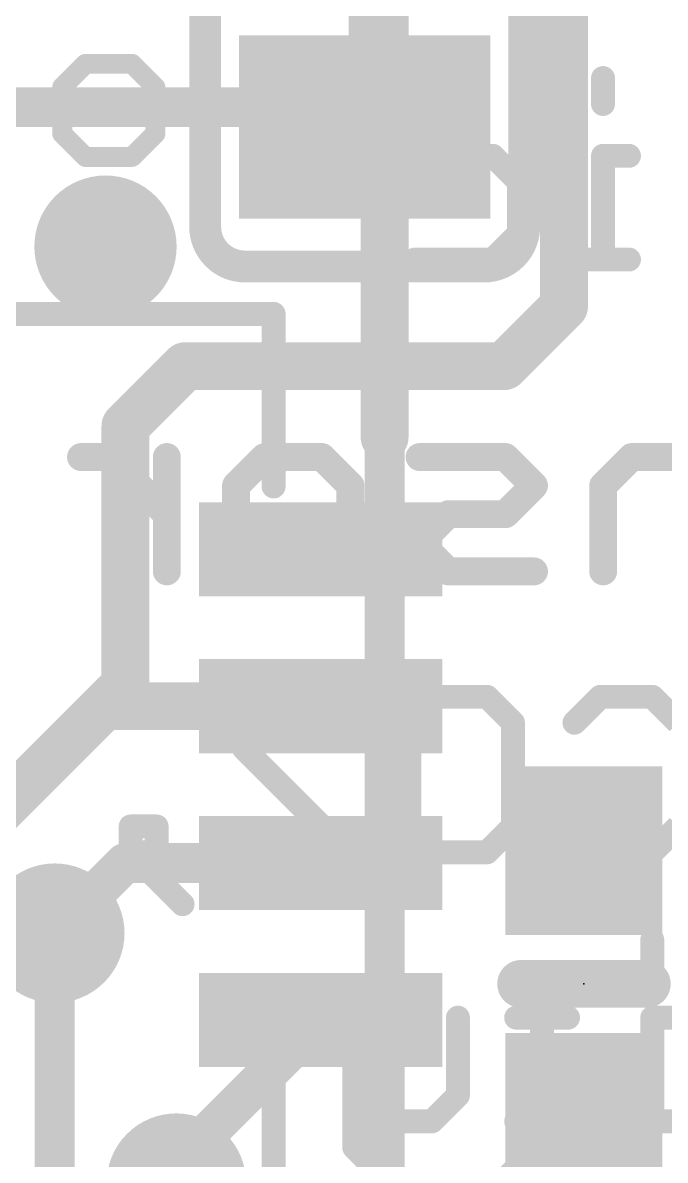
# Model space of a CAD drawing. Extents: x -0.1 to 34.1, y -8.2 to 23.
# Drawn here: x 3.16 to 7.25, y 9.04 to 16.29 of the extents above; entities that cross this region are included whole.
import ezdxf

# ---------------------------------------------------------------- set-up
doc = ezdxf.new("R2010")
doc.units = 0
for name, color, linetype in [('1', 12, 'CONTINUOUS'), ('16', 5, 'CONTINUOUS'), ('18', 110, 'CONTINUOUS'), ('21', 40, 'CONTINUOUS'), ('22', 6, 'CONTINUOUS'), ('23', 40, 'CONTINUOUS')]:
    doc.layers.add(name, color=color, linetype=linetype)

# ---------------------------------------------------------------- blocks, each defined once
blk = doc.blocks.new('RECT')
blk.add_solid([(-0.5, -0.5), (0.5, -0.5), (-0.5, 0.5), (0.5, 0.5)])
blk = doc.blocks.new('ROUNDV')
at = {"const_width": 0.5}
blk.add_lwpolyline([(0, -0.25, 1), (0, 0.25, 1), (0, -0.25)], format="xyb", dxfattribs=at)

msp = doc.modelspace()

# ---------------------------------------------------------------- linework, layer by layer
at = {"layer": '1'}
for points, const_width in [([(6.604, 14.478), (6.604, 19.2059)], 0.3048), ([(2.655, 15.748), (5.2099, 15.748)], 0.254), ([(5.334, 15.6239), (5.2099, 15.748)], 0.254), ([(5.334, 15.621), (5.334, 15.6239)], 0.254), ([(6.223, 14.097), (6.604, 14.478)], 0.3048), ([(3.81, 13.716), (4.191, 14.097)], 0.3048), ([(4.191, 14.097), (6.223, 14.097)], 0.3048), ([(3.81, 12.065), (3.81, 13.716)], 0.3048), ([(3.675, 11.93), (3.81, 12.065)], 0.3048), ([(2.54, 10.795), (3.675, 11.93)], 0.3048), ([(3.675, 11.93), (5.054, 11.93)], 0.3048), ([(3.8065, 10.93), (3.3598, 10.4832)], 0.254), ([(5.054, 10.93), (3.8065, 10.93)], 0.254), ([(5.054, 9.93), (4.1345, 9.0105)], 0.254), ([(6.731, 9.31), (5.6955, 8.2745)], 0.3048), ([(6.731, 8.835), (6.731, 9.31)], 0.3048), ([(4.1345, 9.0105), (4.1345, 8.89)], 0.254)]:
    msp.add_lwpolyline(points, dxfattribs=dict(at, const_width=const_width))
for points, const_width in [([(5.2548, 15.7929, 1), (5.165, 15.7031)], 0.127), ([(5.2099, 15.6845, 1), (5.2099, 15.8115)], 0.127), ([(5.3975, 15.6239, 1), (5.2705, 15.6239)], 0.127), ([(5.2891, 15.579, 1), (5.3789, 15.6688)], 0.127), ([(5.2705, 15.621, 1), (5.3975, 15.621)], 0.127), ([(6.6579, 14.4241, 1), (6.5501, 14.5319)], 0.1524), ([(6.5278, 14.478, 1), (6.6802, 14.478)], 0.1524), ([(4.191, 14.1732, 1), (4.191, 14.0208)], 0.1524), ([(4.2449, 14.0431, 1), (4.1371, 14.1509)], 0.1524), ([(6.1691, 14.1509, 1), (6.2769, 14.0431)], 0.1524), ([(6.223, 14.0208, 1), (6.223, 14.1732)], 0.1524), ([(3.8862, 13.716, 1), (3.7338, 13.716)], 0.1524), ([(3.7561, 13.7699, 1), (3.8639, 13.6621)], 0.1524), ([(3.8639, 12.0111, 1), (3.7561, 12.1189)], 0.1524), ([(3.7338, 12.065, 1), (3.8862, 12.065)], 0.1524), ([(3.675, 12.0062, 1), (3.675, 11.8538)], 0.1524), ([(3.6211, 11.9839, 1), (3.7289, 11.8761)], 0.1524), ([(3.7289, 11.8761, 1), (3.6211, 11.9839)], 0.1524), ([(5.054, 11.8538, 1), (5.054, 12.0062)], 0.1524), ([(3.8065, 10.9935, 1), (3.8065, 10.8665)], 0.127), ([(3.8514, 10.8851, 1), (3.7616, 10.9749)], 0.127), ([(5.054, 10.8665, 1), (5.054, 10.9935)], 0.127), ([(3.3149, 10.5281, 1), (3.4047, 10.4383)], 0.127), ([(5.0989, 9.8851, 1), (5.0091, 9.9749)], 0.127), ([(6.8072, 9.31, 1), (6.6548, 9.31)], 0.1524), ([(6.7849, 9.2561, 1), (6.6771, 9.3639)], 0.1524), ([(4.198, 9.0105, 1), (4.071, 9.0105)], 0.127), ([(4.0896, 9.0554, 1), (4.1794, 8.9656)], 0.127)]:
    msp.add_lwpolyline(points, format="xyb", dxfattribs=dict(at, const_width=const_width))
at = {"layer": '16'}
for points, const_width in [([(5.461, 17.907), (5.461, 13.6433)], 0.3048), ([(5.461, 13.6433), (5.461, 13.1353)], 0.254), ([(5.461, 13.1353), (5.461, 8.509)], 0.254), ([(3.3598, 10.4832), (3.3598, 5.9112)], 0.254)]:
    msp.add_lwpolyline(points, dxfattribs=dict(at, const_width=const_width))
for points, const_width in [([(5.3848, 13.6433, 1), (5.5372, 13.6433)], 0.1524), ([(5.5245, 13.6433, 1), (5.3975, 13.6433)], 0.127), ([(5.5245, 13.1353, 1), (5.3975, 13.1353)], 0.127), ([(5.3975, 13.1353, 1), (5.5245, 13.1353)], 0.127), ([(3.4233, 10.4832, 1), (3.2963, 10.4832)], 0.127)]:
    msp.add_lwpolyline(points, format="xyb", dxfattribs=dict(at, const_width=const_width))
at = {"layer": '21'}
for points, const_width in [([(4.318, 14.986), (4.318, 17.78)], 0.2032), ([(6.35, 17.78), (6.35, 14.986)], 0.2032), ([(3.5556, 16.0237), (3.4073, 15.8754)], 0.127), ([(3.8522, 16.0237), (3.5556, 16.0237)], 0.127), ([(4.0005, 15.8754), (3.8522, 16.0237)], 0.127), ([(3.4073, 15.8754), (3.4073, 15.5788)], 0.127), ([(4.0005, 15.5788), (4.0005, 15.8754)], 0.127), ([(3.4073, 15.5788), (3.5556, 15.4305)], 0.127), ([(3.8522, 15.4305), (4.0005, 15.5788)], 0.127), ([(3.5556, 15.4305), (3.8522, 15.4305)], 0.127), ([(6.096, 14.732), (4.572, 14.732)], 0.2032), ([(2.154, 14.43), (4.754, 14.43)], 0.1524), ([(4.754, 14.43), (4.754, 13.33)], 0.1524), ([(6.331, 10.16), (7.131, 10.16)], 0.3048), ([(4.754, 9.53), (4.754, 8.33)], 0.1524)]:
    msp.add_lwpolyline(points, dxfattribs=dict(at, const_width=const_width))
for points, const_width in [([(3.5556, 16.0554, 1), (3.5556, 15.9919)], 0.0635), ([(3.5781, 16.0012, 1), (3.5332, 16.0461)], 0.0635), ([(3.8747, 16.0461, 1), (3.8298, 16.0012)], 0.0635), ([(3.8522, 15.9919, 1), (3.8522, 16.0554)], 0.0635), ([(3.4391, 15.8754, 1), (3.3756, 15.8754)], 0.0635), ([(3.3849, 15.8978, 1), (3.4298, 15.8529)], 0.0635), ([(4.0323, 15.8754, 1), (3.9688, 15.8754)], 0.0635), ([(3.978, 15.8529, 1), (4.023, 15.8978)], 0.0635), ([(3.4298, 15.6012, 1), (3.3849, 15.5563)], 0.0635), ([(3.3756, 15.5788, 1), (3.4391, 15.5788)], 0.0635), ([(3.9688, 15.5788, 1), (4.0323, 15.5788)], 0.0635), ([(4.023, 15.5563, 1), (3.978, 15.6012)], 0.0635), ([(3.5556, 15.4623, 1), (3.5556, 15.3987)], 0.0635), ([(3.5332, 15.408, 1), (3.5781, 15.453)], 0.0635), ([(3.8298, 15.453, 1), (3.8747, 15.408)], 0.0635), ([(3.8522, 15.3987, 1), (3.8522, 15.4623)], 0.0635), ([(4.318, 14.986, 0.4142), (4.572, 14.732)], 0.2032), ([(4.3688, 14.986, 1), (4.2672, 14.986)], 0.1016), ([(6.096, 14.732, 0.4142), (6.35, 14.986)], 0.2032), ([(6.4008, 14.986, 1), (6.2992, 14.986)], 0.1016), ([(4.2672, 14.986, 1), (4.3688, 14.986)], 0.1016), ([(6.2992, 14.986, 1), (6.4008, 14.986)], 0.1016), ([(4.572, 14.7828, 1), (4.572, 14.6812)], 0.1016), ([(4.572, 14.6812, 1), (4.572, 14.7828)], 0.1016), ([(6.096, 14.7828, 1), (6.096, 14.6812)], 0.1016), ([(6.096, 14.6812, 1), (6.096, 14.7828)], 0.1016), ([(4.7921, 14.43, 1), (4.7159, 14.43)], 0.0762), ([(4.754, 14.3919, 1), (4.754, 14.4681)], 0.0762), ([(4.7159, 13.33, 1), (4.7921, 13.33)], 0.0762), ([(6.331, 10.2362, 1), (6.331, 10.0838)], 0.1524), ([(7.131, 10.0838, 1), (7.131, 10.2362)], 0.1524), ([(4.7921, 9.53, 1), (4.7159, 9.53)], 0.0762)]:
    msp.add_lwpolyline(points, format="xyb", dxfattribs=dict(at, const_width=const_width))
at = {"layer": '22'}
for points, const_width in [([(6.8523, 15.9331), (6.8523, 15.7679)], 0.1524), ([(5.655, 15.4374), (6.1507, 15.4374)], 0.1524), ([(6.1507, 15.4374), (6.3159, 15.2722)], 0.1524), ([(7.0176, 15.4374), (6.8523, 15.4374)], 0.1524), ([(6.8523, 15.4374), (6.8523, 14.7765)], 0.1524), ([(6.3159, 15.2722), (6.3159, 14.9417)], 0.1524), ([(6.3159, 14.9417), (6.1507, 14.7765)], 0.1524), ([(6.1507, 14.7765), (5.655, 14.7765)], 0.1524), ([(7.0176, 14.7765), (6.6871, 14.7765)], 0.1524), ([(3.7095, 13.5177), (3.5273, 13.5177)], 0.1778), ([(4.0739, 13.1533), (3.7095, 13.5177)], 0.1778), ([(4.0739, 12.7889), (4.0739, 13.5177)], 0.1778), ([(4.5145, 13.3355), (4.6967, 13.5177)], 0.1778), ([(4.6967, 13.5177), (5.0611, 13.5177)], 0.1778), ([(5.0611, 13.5177), (5.2433, 13.3355)], 0.1778), ([(6.2305, 13.5177), (5.6839, 13.5177)], 0.1778), ([(6.4127, 13.3355), (6.2305, 13.5177)], 0.1778), ([(7.0355, 13.5177), (6.8533, 13.3355)], 0.1778), ([(7.5821, 13.5177), (7.0355, 13.5177)], 0.1778), ([(4.5145, 12.9711), (4.5145, 13.3355)], 0.1778), ([(5.2433, 13.3355), (5.2433, 12.9711)], 0.1778), ([(6.2305, 13.1533), (6.4127, 13.3355)], 0.1778), ([(6.8533, 13.3355), (6.8533, 12.7889)], 0.1778), ([(5.6839, 12.9711), (5.8661, 13.1533)], 0.1778), ([(5.8661, 13.1533), (6.2305, 13.1533)], 0.1778), ([(4.6967, 12.7889), (4.5145, 12.9711)], 0.1778), ([(5.2433, 12.9711), (5.0611, 12.7889)], 0.1778), ([(5.8661, 12.7889), (5.6839, 12.9711)], 0.1778), ([(5.0611, 12.7889), (4.6967, 12.7889)], 0.1778), ([(6.4127, 12.7889), (5.8661, 12.7889)], 0.1778), ([(4.5654, 11.8244), (4.7307, 11.9896)], 0.1524), ([(4.7307, 11.9896), (5.0612, 11.9896)], 0.1524), ([(5.0612, 11.9896), (5.2264, 11.8244)], 0.1524), ([(5.6179, 11.8244), (5.7831, 11.9896)], 0.1524), ([(5.7831, 11.9896), (6.1136, 11.9896)], 0.1524), ([(6.1136, 11.9896), (6.2789, 11.8244)], 0.1524), ([(6.6704, 11.8244), (6.8356, 11.9896)], 0.1524), ([(6.8356, 11.9896), (7.1661, 11.9896)], 0.1524), ([(7.1661, 11.9896), (7.3313, 11.8244)], 0.1524), ([(4.5654, 11.6592), (4.5654, 11.8244)], 0.1524), ([(5.6179, 11.1634), (5.6179, 11.8244)], 0.1524), ([(6.2789, 11.8244), (6.2789, 11.1634)], 0.1524), ([(5.2264, 10.9982), (4.5654, 11.6592)], 0.1524), ([(3.8435, 10.9982), (3.8435, 11.1634)], 0.1524), ([(3.8435, 11.1634), (4.0087, 11.1634)], 0.1524), ([(4.0087, 11.1634), (4.0087, 10.9982)], 0.1524), ([(5.7831, 10.9982), (5.6179, 11.1634)], 0.1524), ([(6.2789, 11.1634), (6.1136, 10.9982)], 0.1524), ([(6.8356, 10.9982), (6.6704, 11.1634)], 0.1524), ([(7.3313, 11.1634), (7.1661, 10.9982)], 0.1524), ([(4.174, 10.6677), (3.8435, 10.9982)], 0.1524), ([(4.0087, 10.9982), (3.8435, 10.9982)], 0.1524), ([(4.5654, 10.9982), (5.2264, 10.9982)], 0.1524), ([(6.1136, 10.9982), (5.7831, 10.9982)], 0.1524), ([(7.1661, 10.9982), (6.8356, 10.9982)], 0.1524), ([(7.1661, 10.4404), (7.1661, 10.2751)], 0.1524), ([(6.4644, 10.1099), (6.4644, 9.4489)], 0.1524), ([(5.2671, 9.9447), (5.2671, 9.1185)], 0.1524), ([(5.9281, 9.9447), (5.9281, 9.4489)], 0.1524), ([(6.6297, 9.9447), (6.2992, 9.9447)], 0.1524), ([(7.3313, 9.9447), (7.1661, 9.9447)], 0.1524), ([(7.1661, 9.9447), (7.1661, 9.2837)], 0.1524), ([(5.9281, 9.4489), (5.7628, 9.2837)], 0.1524), ([(6.4644, 9.4489), (6.2992, 9.2837)], 0.1524), ([(5.7628, 9.2837), (5.2671, 9.2837)], 0.1524), ([(7.3313, 9.2837), (7.0008, 9.2837)], 0.1524), ([(5.2671, 9.1185), (5.4323, 8.9532)], 0.1524)]:
    msp.add_lwpolyline(points, dxfattribs=dict(at, const_width=const_width))
for points, const_width in [([(6.8904, 15.9331, 1), (6.8142, 15.9331)], 0.0762), ([(6.8142, 15.7679, 1), (6.8904, 15.7679)], 0.0762), ([(5.655, 15.4755, 1), (5.655, 15.3993)], 0.0762), ([(6.1776, 15.4644, 1), (6.1238, 15.4105)], 0.0762), ([(6.1507, 15.3993, 1), (6.1507, 15.4755)], 0.0762), ([(6.8523, 15.4755, 1), (6.8523, 15.3993)], 0.0762), ([(6.8904, 15.4374, 1), (6.8142, 15.4374)], 0.0762), ([(7.0176, 15.3993, 1), (7.0176, 15.4755)], 0.0762), ([(6.354, 15.2722, 1), (6.2778, 15.2722)], 0.0762), ([(6.289, 15.2452, 1), (6.3429, 15.2991)], 0.0762), ([(6.3429, 14.9147, 1), (6.289, 14.9686)], 0.0762), ([(6.2778, 14.9417, 1), (6.354, 14.9417)], 0.0762), ([(5.655, 14.8146, 1), (5.655, 14.7384)], 0.0762), ([(6.1238, 14.8034, 1), (6.1776, 14.7495)], 0.0762), ([(6.1507, 14.7384, 1), (6.1507, 14.8146)], 0.0762), ([(6.6871, 14.8146, 1), (6.6871, 14.7384)], 0.0762), ([(6.8142, 14.7765, 1), (6.8904, 14.7765)], 0.0762), ([(7.0176, 14.7384, 1), (7.0176, 14.8146)], 0.0762), ([(3.5273, 13.5621, 1), (3.5273, 13.4732)], 0.0889), ([(3.7409, 13.5491, 1), (3.6781, 13.4862)], 0.0889), ([(3.7095, 13.4732, 1), (3.7095, 13.5621)], 0.0889), ([(4.1183, 13.5177, 1), (4.0294, 13.5177)], 0.0889), ([(4.6967, 13.5621, 1), (4.6967, 13.4732)], 0.0889), ([(4.7282, 13.4862, 1), (4.6653, 13.5491)], 0.0889), ([(5.0925, 13.5491, 1), (5.0297, 13.4862)], 0.0889), ([(5.0611, 13.4732, 1), (5.0611, 13.5621)], 0.0889), ([(5.6839, 13.5621, 1), (5.6839, 13.4732)], 0.0889), ([(6.2619, 13.5491, 1), (6.1991, 13.4862)], 0.0889), ([(6.2305, 13.4732, 1), (6.2305, 13.5621)], 0.0889), ([(7.0355, 13.5621, 1), (7.0355, 13.4732)], 0.0889), ([(7.0669, 13.4862, 1), (7.0041, 13.5491)], 0.0889), ([(4.559, 13.3355, 1), (4.4701, 13.3355)], 0.0889), ([(5.2877, 13.3355, 1), (5.1988, 13.3355)], 0.0889), ([(6.4441, 13.304, 1), (6.3813, 13.3669)], 0.0889), ([(6.8978, 13.3355, 1), (6.8089, 13.3355)], 0.0889), ([(4.4831, 13.3669, 1), (4.546, 13.304)], 0.0889), ([(5.2119, 13.304, 1), (5.2747, 13.3669)], 0.0889), ([(6.3813, 13.304, 1), (6.4441, 13.3669)], 0.0889), ([(6.8219, 13.3669, 1), (6.8848, 13.304)], 0.0889), ([(4.0425, 13.1218, 1), (4.1053, 13.1847)], 0.0889), ([(5.8661, 13.1977, 1), (5.8661, 13.1088)], 0.0889), ([(5.8975, 13.1218, 1), (5.8347, 13.1847)], 0.0889), ([(6.1991, 13.1847, 1), (6.2619, 13.1218)], 0.0889), ([(6.2305, 13.1088, 1), (6.2305, 13.1977)], 0.0889), ([(4.546, 13.0025, 1), (4.4831, 12.9397)], 0.0889), ([(5.2747, 12.9397, 1), (5.2119, 13.0025)], 0.0889), ([(5.7154, 13.0025, 1), (5.6525, 12.9397)], 0.0889), ([(4.4701, 12.9711, 1), (4.559, 12.9711)], 0.0889), ([(5.1988, 12.9711, 1), (5.2877, 12.9711)], 0.0889), ([(5.6525, 13.0025, 1), (5.7154, 12.9397)], 0.0889), ([(4.0294, 12.7889, 1), (4.1183, 12.7889)], 0.0889), ([(4.6967, 12.8333, 1), (4.6967, 12.7445)], 0.0889), ([(4.6653, 12.7575, 1), (4.7282, 12.8203)], 0.0889), ([(5.0297, 12.8203, 1), (5.0925, 12.7575)], 0.0889), ([(5.0611, 12.7445, 1), (5.0611, 12.8333)], 0.0889), ([(5.8661, 12.8333, 1), (5.8661, 12.7445)], 0.0889), ([(5.8347, 12.7575, 1), (5.8975, 12.8203)], 0.0889), ([(6.4127, 12.7445, 1), (6.4127, 12.8333)], 0.0889), ([(6.8089, 12.7889, 1), (6.8978, 12.7889)], 0.0889), ([(4.7307, 12.0277, 1), (4.7307, 11.9515)], 0.0762), ([(4.7576, 11.9627, 1), (4.7037, 12.0166)], 0.0762), ([(5.0881, 12.0166, 1), (5.0342, 11.9627)], 0.0762), ([(5.0612, 11.9515, 1), (5.0612, 12.0277)], 0.0762), ([(5.7831, 12.0277, 1), (5.7831, 11.9515)], 0.0762), ([(5.8101, 11.9627, 1), (5.7562, 12.0166)], 0.0762), ([(6.1406, 12.0166, 1), (6.0867, 11.9627)], 0.0762), ([(6.1136, 11.9515, 1), (6.1136, 12.0277)], 0.0762), ([(6.8356, 12.0277, 1), (6.8356, 11.9515)], 0.0762), ([(6.8625, 11.9627, 1), (6.8087, 12.0166)], 0.0762), ([(7.193, 12.0166, 1), (7.1391, 11.9627)], 0.0762), ([(7.1661, 11.9515, 1), (7.1661, 12.0277)], 0.0762), ([(4.6035, 11.8244, 1), (4.5273, 11.8244)], 0.0762), ([(5.656, 11.8244, 1), (5.5798, 11.8244)], 0.0762), ([(6.317, 11.8244, 1), (6.2408, 11.8244)], 0.0762), ([(4.5385, 11.8513, 1), (4.5924, 11.7975)], 0.0762), ([(5.1995, 11.7975, 1), (5.2534, 11.8513)], 0.0762), ([(5.591, 11.8513, 1), (5.6448, 11.7975)], 0.0762), ([(6.2519, 11.7975, 1), (6.3058, 11.8513)], 0.0762), ([(6.6434, 11.8513, 1), (6.6973, 11.7975)], 0.0762), ([(4.5924, 11.6861, 1), (4.5385, 11.6322)], 0.0762), ([(4.5273, 11.6592, 1), (4.6035, 11.6592)], 0.0762), ([(3.8816, 11.1634, 1), (3.8054, 11.1634)], 0.0762), ([(3.8435, 11.2015, 1), (3.8435, 11.1253)], 0.0762), ([(4.0468, 11.1634, 1), (3.9706, 11.1634)], 0.0762), ([(4.0087, 11.1253, 1), (4.0087, 11.2015)], 0.0762), ([(5.6448, 11.1904, 1), (5.591, 11.1365)], 0.0762), ([(6.3058, 11.1365, 1), (6.2519, 11.1904)], 0.0762), ([(6.6973, 11.1904, 1), (6.6434, 11.1365)], 0.0762), ([(5.5798, 11.1634, 1), (5.656, 11.1634)], 0.0762), ([(6.2408, 11.1634, 1), (6.317, 11.1634)], 0.0762), ([(3.8704, 11.0251, 1), (3.8165, 10.9713)], 0.0762), ([(3.8435, 11.0363, 1), (3.8435, 10.9601)], 0.0762), ([(3.8054, 10.9982, 1), (3.8816, 10.9982)], 0.0762), ([(3.9706, 10.9982, 1), (4.0468, 10.9982)], 0.0762), ([(4.0087, 10.9601, 1), (4.0087, 11.0363)], 0.0762), ([(4.5654, 11.0363, 1), (4.5654, 10.9601)], 0.0762), ([(5.1995, 10.9713, 1), (5.2534, 11.0251)], 0.0762), ([(5.2264, 10.9601, 1), (5.2264, 11.0363)], 0.0762), ([(5.7831, 11.0363, 1), (5.7831, 10.9601)], 0.0762), ([(5.7562, 10.9713, 1), (5.8101, 11.0251)], 0.0762), ([(6.0867, 11.0251, 1), (6.1406, 10.9713)], 0.0762), ([(6.1136, 10.9601, 1), (6.1136, 11.0363)], 0.0762), ([(6.8356, 11.0363, 1), (6.8356, 10.9601)], 0.0762), ([(6.8087, 10.9713, 1), (6.8625, 11.0251)], 0.0762), ([(7.1391, 11.0251, 1), (7.193, 10.9713)], 0.0762), ([(7.1661, 10.9601, 1), (7.1661, 11.0363)], 0.0762), ([(4.147, 10.6408, 1), (4.2009, 10.6947)], 0.0762), ([(7.2042, 10.4404, 1), (7.128, 10.4404)], 0.0762), ([(7.128, 10.2751, 1), (7.2042, 10.2751)], 0.0762), ([(6.5025, 10.1099, 1), (6.4263, 10.1099)], 0.0762), ([(5.3052, 9.9447, 1), (5.229, 9.9447)], 0.0762), ([(5.9662, 9.9447, 1), (5.89, 9.9447)], 0.0762), ([(6.2992, 9.9828, 1), (6.2992, 9.9066)], 0.0762), ([(6.6297, 9.9066, 1), (6.6297, 9.9828)], 0.0762), ([(7.1661, 9.9828, 1), (7.1661, 9.9066)], 0.0762), ([(7.2042, 9.9447, 1), (7.128, 9.9447)], 0.0762), ([(5.955, 9.422, 1), (5.9011, 9.4759)], 0.0762), ([(6.4914, 9.422, 1), (6.4375, 9.4759)], 0.0762), ([(5.89, 9.4489, 1), (5.9662, 9.4489)], 0.0762), ([(6.4263, 9.4489, 1), (6.5025, 9.4489)], 0.0762), ([(5.2671, 9.3218, 1), (5.2671, 9.2456)], 0.0762), ([(5.7628, 9.2456, 1), (5.7628, 9.3218)], 0.0762), ([(7.0008, 9.3218, 1), (7.0008, 9.2456)], 0.0762), ([(5.7359, 9.3106, 1), (5.7898, 9.2568)], 0.0762), ([(6.2723, 9.3106, 1), (6.3261, 9.2568)], 0.0762), ([(7.128, 9.2837, 1), (7.2042, 9.2837)], 0.0762), ([(5.294, 9.1454, 1), (5.2401, 9.0915)], 0.0762), ([(5.229, 9.1185, 1), (5.3052, 9.1185)], 0.0762)]:
    msp.add_lwpolyline(points, format="xyb", dxfattribs=dict(at, const_width=const_width))
at = {"layer": '23'}
msp.add_point((6.731, 10.16), dxfattribs=at)

# ---------------------------------------------------------------- block references
at = {"layer": '1'}
for p, xscale, yscale, rotation in [((5.334, 16.383), 0.635, 0.2032, 270), ((5.334, 15.621), 1.1684, 1.6002, 90)]:
    msp.add_blockref('RECT', p, dxfattribs=dict(at, xscale=xscale, yscale=yscale, rotation=rotation))
at = {"layer": '1', "xscale": 1.55, "yscale": 0.6}
for p in [(5.054, 12.93), (5.054, 11.93), (5.054, 10.93), (5.054, 9.93)]:
    msp.add_blockref('RECT', p, dxfattribs=at)
at = {"layer": '1', "xscale": 1.075, "rotation": 90}
for p in [(6.731, 11.01), (6.731, 9.31)]:
    msp.add_blockref('RECT', p, dxfattribs=at)
at = {"layer": '18'}
for p, xscale, yscale in [((3.683, 14.859), 0.9064, 0.9064), ((3.683, 14.859), 0.9064, 0.9064), ((3.3598, 10.4832), 0.889, 0.889), ((3.3598, 10.4832), 0.889, 0.889), ((4.1345, 8.89), 0.889, 0.889), ((4.1345, 8.89), 0.889, 0.889)]:
    msp.add_blockref('ROUNDV', p, dxfattribs=dict(at, xscale=xscale, yscale=yscale))

doc.saveas('drawing.dxf')
